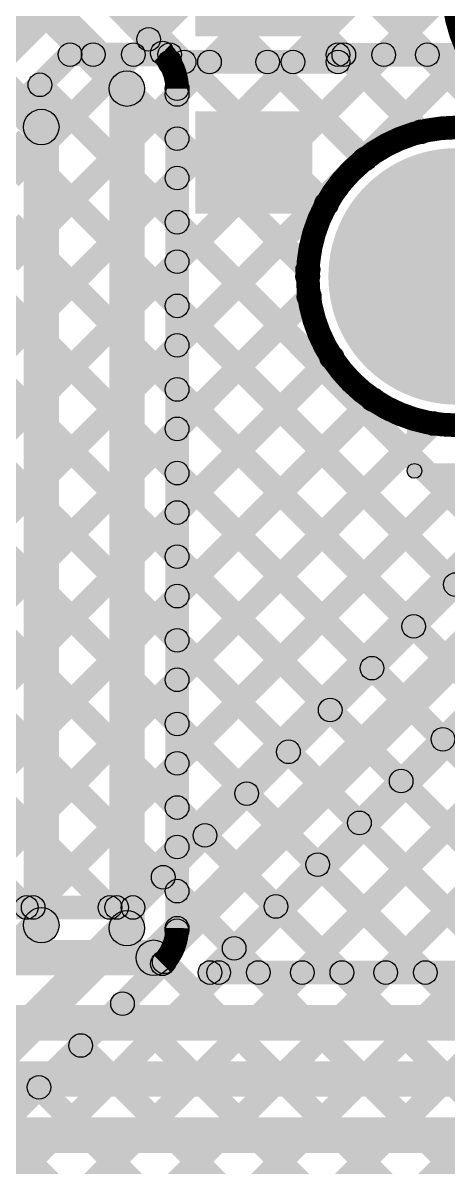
# Model space of a CAD drawing. Header units: millimetres. Extents: x -0.28 to 3.03, y -0.05 to 3.12.
# Drawn here: x 1.0947 to 1.2388, y 2.4192 to 2.8062 of the extents above; entities that cross this region are included whole.
import ezdxf

# ---------------------------------------------------------------- set-up
doc = ezdxf.new("R2010")
doc.units = ezdxf.units.MM
doc.header["$MEASUREMENT"] = 0
for name, color, linetype in [('BottomLayer', 5, 'Continuous'), ('BottomPaste', 16, 'Continuous'), ('BottomSolder', 6, 'Continuous'), ('PadHoleLayer', 156, 'Continuous'), ('TopLayer', 1, 'Continuous'), ('TopOverlay', 2, 'Continuous'), ('TopSolder', 216, 'Continuous')]:
    doc.layers.add(name, color=color, linetype=linetype)

# ---------------------------------------------------------------- blocks, each defined once
blk = doc.blocks.new('SKHHLQA010_29')
at = {"layer": 'BottomLayer'}
h = blk.add_hatch(color=5, dxfattribs=at)
edge = h.paths.add_edge_path()
edge.add_arc((-0.1378, 0.04921), 0.03937, 0, 360)
h = blk.add_hatch(color=5, dxfattribs=at)
edge = h.paths.add_edge_path()
edge.add_arc((0.1378, 0.04921), 0.03937, 0, 360)
h = blk.add_hatch(color=5, dxfattribs=at)
edge = h.paths.add_edge_path()
edge.add_arc((-0.08858, -0.04921), 0.03937, 0, 360)
h = blk.add_hatch(color=5, dxfattribs=at)
edge = h.paths.add_edge_path()
edge.add_arc((0.08858, -0.04921), 0.03937, 0, 360)
at = {"layer": 'BottomSolder'}
h = blk.add_hatch(color=6, dxfattribs=at)
edge = h.paths.add_edge_path()
edge.add_arc((-0.1378, 0.04921), 0.04337, 0, 360)
h = blk.add_hatch(color=6, dxfattribs=at)
edge = h.paths.add_edge_path()
edge.add_arc((0.1378, 0.04921), 0.04337, 0, 360)
h = blk.add_hatch(color=6, dxfattribs=at)
edge = h.paths.add_edge_path()
edge.add_arc((-0.08858, -0.04921), 0.04337, 0, 360)
h = blk.add_hatch(color=6, dxfattribs=at)
edge = h.paths.add_edge_path()
edge.add_arc((0.08858, -0.04921), 0.04337, 0, 360)
at = {"layer": 'PadHoleLayer'}
h = blk.add_hatch(color=156, dxfattribs=at)
edge = h.paths.add_edge_path()
edge.add_arc((-0.1378, 0.04921), 0.02559, 0, 360)
h = blk.add_hatch(color=156, dxfattribs=at)
edge = h.paths.add_edge_path()
edge.add_arc((0.1378, 0.04921), 0.02559, 0, 360)
h = blk.add_hatch(color=156, dxfattribs=at)
edge = h.paths.add_edge_path()
edge.add_arc((-0.08858, -0.04921), 0.01969, 0, 360)
h = blk.add_hatch(color=156, dxfattribs=at)
edge = h.paths.add_edge_path()
edge.add_arc((0.08858, -0.04921), 0.01969, 0, 360)
at = {"layer": 'TopLayer'}
h = blk.add_hatch(color=1, dxfattribs=at)
edge = h.paths.add_edge_path()
edge.add_arc((-0.1378, 0.04921), 0.03937, 0, 360)
h = blk.add_hatch(color=1, dxfattribs=at)
edge = h.paths.add_edge_path()
edge.add_arc((0.1378, 0.04921), 0.03937, 0, 360)
h = blk.add_hatch(color=1, dxfattribs=at)
edge = h.paths.add_edge_path()
edge.add_arc((-0.08858, -0.04921), 0.03937, 0, 360)
h = blk.add_hatch(color=1, dxfattribs=at)
edge = h.paths.add_edge_path()
edge.add_arc((0.08858, -0.04921), 0.03937, 0, 360)
at = {"layer": 'TopOverlay'}
h = blk.add_hatch(color=2, dxfattribs=at)
edge = h.paths.add_edge_path()
edge.add_arc((-0.152, 0.115), 0.0025, 0, 360)
h = blk.add_hatch(color=2, dxfattribs=at)
edge = h.paths.add_edge_path()
edge.add_arc((-0.152, 0.115), 0.0025, 0, 360)
for points in [[(0.152, 0.1175), (0.152, 0.1125), (-0.152, 0.1125), (-0.152, 0.1175)], [(-0.1545, 0.115), (-0.1495, 0.115), (-0.1495, 0.097), (-0.1545, 0.097)], [(0.1495, 0.115), (0.1545, 0.115), (0.1545, 0.097), (0.1495, 0.097)], [(-0.006, -0.061), (0.004, -0.061), (0.004, -0.091), (-0.006, -0.091)], [(0.00254, -0.10446), (-0.00454, -0.11154), (-0.02154, -0.09454), (-0.01446, -0.08746)], [(-0.001, -0.086), (-0.001, -0.096), (-0.018, -0.096), (-0.018, -0.086)], [(0.01146, -0.08846), (0.01854, -0.09554), (0.00254, -0.11154), (-0.00454, -0.10446)], [(0.016, -0.086), (0.016, -0.096), (-0.001, -0.096), (-0.001, -0.086)], [(-0.1545, -0.112), (-0.1495, -0.112), (-0.1495, -0.13), (-0.1545, -0.13)], [(0.1495, -0.112), (0.1545, -0.112), (0.1545, -0.13), (0.1495, -0.13)], [(0.152, -0.1275), (0.152, -0.1325), (-0.152, -0.1325), (-0.152, -0.1275)]]:
    blk.add_hatch(color=2, dxfattribs=at).paths.add_polyline_path(points)
h = blk.add_hatch(color=2, dxfattribs=at)
edge = h.paths.add_edge_path()
edge.add_arc((0.152, 0.115), 0.0025, 0, 360)
h = blk.add_hatch(color=2, dxfattribs=at)
edge = h.paths.add_edge_path()
edge.add_arc((0.152, 0.115), 0.0025, 0, 360)
h = blk.add_hatch(color=2, dxfattribs=at)
edge = h.paths.add_edge_path()
edge.add_arc((-0.152, 0.097), 0.0025, 0, 360)
h = blk.add_hatch(color=2, dxfattribs=at)
edge = h.paths.add_edge_path()
edge.add_arc((0.152, 0.097), 0.0025, 0, 360)
h = blk.add_hatch(color=2, dxfattribs=at)
edge = h.paths.add_edge_path()
edge.add_arc((-0.001, -0.061), 0.005, 0, 360)
h = blk.add_hatch(color=2, dxfattribs=at)
edge = h.paths.add_edge_path()
edge.add_arc((-0.018, -0.091), 0.005, 0, 360)
h = blk.add_hatch(color=2, dxfattribs=at)
edge = h.paths.add_edge_path()
edge.add_arc((-0.018, -0.091), 0.005, 0, 360)
h = blk.add_hatch(color=2, dxfattribs=at)
edge = h.paths.add_edge_path()
edge.add_arc((-0.001, -0.091), 0.005, 0, 360)
h = blk.add_hatch(color=2, dxfattribs=at)
edge = h.paths.add_edge_path()
edge.add_arc((-0.001, -0.091), 0.005, 0, 360)
h = blk.add_hatch(color=2, dxfattribs=at)
edge = h.paths.add_edge_path()
edge.add_arc((-0.001, -0.091), 0.005, 0, 360)
h = blk.add_hatch(color=2, dxfattribs=at)
edge = h.paths.add_edge_path()
edge.add_arc((0.015, -0.092), 0.005, 0, 360)
h = blk.add_hatch(color=2, dxfattribs=at)
edge = h.paths.add_edge_path()
edge.add_arc((0.016, -0.091), 0.005, 0, 360)
h = blk.add_hatch(color=2, dxfattribs=at)
edge = h.paths.add_edge_path()
edge.add_arc((-0.001, -0.108), 0.005, 0, 360)
h = blk.add_hatch(color=2, dxfattribs=at)
edge = h.paths.add_edge_path()
edge.add_arc((-0.001, -0.108), 0.005, 0, 360)
h = blk.add_hatch(color=2, dxfattribs=at)
edge = h.paths.add_edge_path()
edge.add_arc((-0.152, -0.112), 0.0025, 0, 360)
h = blk.add_hatch(color=2, dxfattribs=at)
edge = h.paths.add_edge_path()
edge.add_arc((0.152, -0.112), 0.0025, 0, 360)
h = blk.add_hatch(color=2, dxfattribs=at)
edge = h.paths.add_edge_path()
edge.add_arc((-0.152, -0.13), 0.0025, 0, 360)
h = blk.add_hatch(color=2, dxfattribs=at)
edge = h.paths.add_edge_path()
edge.add_arc((-0.152, -0.13), 0.0025, 0, 360)
h = blk.add_hatch(color=2, dxfattribs=at)
edge = h.paths.add_edge_path()
edge.add_arc((0.152, -0.13), 0.0025, 0, 360)
h = blk.add_hatch(color=2, dxfattribs=at)
edge = h.paths.add_edge_path()
edge.add_arc((0.152, -0.13), 0.0025, 0, 360)
at = {"layer": 'TopSolder'}
h = blk.add_hatch(color=216, dxfattribs=at)
edge = h.paths.add_edge_path()
edge.add_arc((-0.1378, 0.04921), 0.04337, 0, 360)
h = blk.add_hatch(color=216, dxfattribs=at)
edge = h.paths.add_edge_path()
edge.add_arc((0.1378, 0.04921), 0.04337, 0, 360)
h = blk.add_hatch(color=216, dxfattribs=at)
edge = h.paths.add_edge_path()
edge.add_arc((-0.08858, -0.04921), 0.04337, 0, 360)
h = blk.add_hatch(color=216, dxfattribs=at)
edge = h.paths.add_edge_path()
edge.add_arc((0.08858, -0.04921), 0.04337, 0, 360)
at = {"layer": 'TopOverlay'}
for p, q in [((-0.079, 0.04499), (-0.079, 0.02925)), ((-0.07113, 0.04499), (-0.079, 0.04499)), ((-0.0685, 0.04237), (-0.07113, 0.04499)), ((-0.00553, 0.04499), (-0.00553, 0.02925)), ((0.02595, 0.04499), (0.01546, 0.04499)), ((0.01546, 0.04499), (0.01546, 0.02925)), ((0.0417, 0.04499), (0.0417, 0.02925)), ((-0.07113, 0.03712), (-0.0685, 0.03974)), ((-0.0685, 0.03974), (-0.0685, 0.04237)), ((-0.06063, 0.03974), (-0.06326, 0.03712)), ((-0.05539, 0.03974), (-0.06063, 0.03974)), ((-0.05276, 0.03712), (-0.05539, 0.03974)), ((-0.04489, 0.03974), (-0.03964, 0.03974)), ((-0.03964, 0.03974), (-0.03702, 0.03712)), ((-0.03177, 0.03974), (-0.03177, 0.02925)), ((-0.02915, 0.03712), (-0.02652, 0.03974)), ((-0.02652, 0.03974), (-0.0239, 0.03974)), ((-0.01603, 0.03712), (-0.0134, 0.03974)), ((-0.0134, 0.03974), (-0.00553, 0.03974)), ((0.0312, 0.03712), (0.03382, 0.03974)), ((0.03382, 0.03974), (0.0417, 0.03974)), ((0.04957, 0.03974), (0.04694, 0.03712)), ((0.05744, 0.03974), (0.04957, 0.03974)), ((0.05744, 0.02662), (0.05744, 0.03974)), ((0.06269, 0.03712), (0.06531, 0.03974)), ((0.06531, 0.03974), (0.07056, 0.03974)), ((0.07056, 0.03974), (0.07318, 0.03712)), ((-0.07113, 0.03712), (-0.079, 0.03712)), ((-0.079, 0.03712), (-0.07113, 0.03712)), ((-0.0685, 0.0345), (-0.07113, 0.03712)), ((-0.06326, 0.03712), (-0.06326, 0.03187)), ((-0.05276, 0.03187), (-0.05276, 0.03712)), ((-0.03702, 0.03712), (-0.03702, 0.02925)), ((-0.03177, 0.0345), (-0.02915, 0.03712)), ((-0.01603, 0.03187), (-0.01603, 0.03712)), ((0.01546, 0.03712), (0.02071, 0.03712)), ((0.0312, 0.03187), (0.0312, 0.03712)), ((0.04694, 0.03712), (0.04694, 0.03187)), ((0.06269, 0.03187), (0.06269, 0.03712)), ((0.07318, 0.03712), (0.07318, 0.0345)), ((-0.07113, 0.02925), (-0.0685, 0.03187)), ((-0.0685, 0.03187), (-0.0685, 0.0345)), ((-0.06326, 0.03187), (-0.06063, 0.02925)), ((-0.05539, 0.02925), (-0.05276, 0.03187)), ((-0.04751, 0.03187), (-0.04489, 0.0345)), ((-0.04489, 0.02925), (-0.04751, 0.03187)), ((-0.04489, 0.0345), (-0.03702, 0.0345)), ((-0.03177, 0.02925), (-0.03177, 0.0345)), ((-0.0134, 0.02925), (-0.01603, 0.03187)), ((0.03382, 0.02925), (0.0312, 0.03187)), ((0.04694, 0.03187), (0.04957, 0.02925)), ((0.07318, 0.0345), (0.06269, 0.0345)), ((0.06531, 0.02925), (0.06269, 0.03187)), ((-0.079, 0.02925), (-0.07113, 0.02925)), ((-0.06063, 0.02925), (-0.05539, 0.02925)), ((-0.03702, 0.02925), (-0.04489, 0.02925)), ((-0.00553, 0.02925), (-0.0134, 0.02925)), ((0.01546, 0.02925), (0.02595, 0.02925)), ((0.0417, 0.02925), (0.03382, 0.02925)), ((0.04957, 0.02925), (0.05744, 0.02925)), ((0.07056, 0.02925), (0.06531, 0.02925)), ((0.05219, 0.024), (0.05481, 0.024)), ((0.05481, 0.024), (0.05744, 0.02662))]:
    blk.add_line(p, q, dxfattribs=at)
for centre, radius in [((-0.152, 0.115), 0.0025), ((-0.152, 0.115), 0.0025), ((0.152, 0.115), 0.0025), ((0.152, 0.115), 0.0025), ((-0.152, 0.097), 0.0025), ((0.152, 0.097), 0.0025), ((-0.001, -0.061), 0.005), ((-0.018, -0.091), 0.005), ((-0.018, -0.091), 0.005), ((-0.001, -0.091), 0.005), ((-0.001, -0.091), 0.005), ((-0.001, -0.091), 0.005), ((0.015, -0.092), 0.005), ((0.016, -0.091), 0.005), ((-0.001, -0.108), 0.005), ((-0.001, -0.108), 0.005), ((-0.152, -0.112), 0.0025), ((0.152, -0.112), 0.0025), ((-0.152, -0.13), 0.0025), ((-0.152, -0.13), 0.0025), ((0.152, -0.13), 0.0025), ((0.152, -0.13), 0.0025)]:
    blk.add_circle(centre, radius, dxfattribs=at)
blk = doc.blocks.new('C__0603_B_102')
at = {"layer": 'BottomLayer'}
for points in [[(-0.045, -0.0175), (-0.045, 0.0175), (-0.015, 0.0175), (-0.015, -0.0175)], [(0.015, -0.0175), (0.015, 0.0175), (0.045, 0.0175), (0.045, -0.0175)]]:
    blk.add_hatch(color=5, dxfattribs=at).paths.add_polyline_path(points)
at = {"layer": 'BottomPaste'}
for points in [[(-0.045, -0.0175), (-0.045, 0.0175), (-0.015, 0.0175), (-0.015, -0.0175)], [(0.015, -0.0175), (0.015, 0.0175), (0.045, 0.0175), (0.045, -0.0175)]]:
    blk.add_hatch(color=16, dxfattribs=at).paths.add_polyline_path(points)
at = {"layer": 'BottomSolder'}
for points in [[(-0.04736, -0.01986), (-0.04736, 0.01986), (-0.01264, 0.01986), (-0.01264, -0.01986)], [(0.01264, -0.01986), (0.01264, 0.01986), (0.04736, 0.01986), (0.04736, -0.01986)]]:
    blk.add_hatch(color=6, dxfattribs=at).paths.add_polyline_path(points)

msp = doc.modelspace()

# ---------------------------------------------------------------- hatches: boundary and pattern name
at = {"layer": 'BottomLayer'}
for points in [[(1.07584, 2.77616), (1.05816, 2.79384), (1.09216, 2.82784), (1.10984, 2.81016)], [(1.14334, 2.48576), (1.13485, 2.49424), (1.46376, 2.82315), (1.47224, 2.81466)], [(1.12936, 2.50417), (1.12371, 2.50983), (1.41799, 2.80411), (1.42364, 2.79845)], [(1.11073, 2.7915), (1.11073, 2.7995), (1.1445, 2.7995), (1.1445, 2.7915)], [(1.13488, 2.50417), (1.12922, 2.50983), (1.41962, 2.80023), (1.42528, 2.79457)], [(1.2015, 2.79145), (1.2015, 2.79945), (1.24626, 2.79945), (1.24626, 2.79145)], [(0.98733, 2.56013), (0.98167, 2.56578), (1.21417, 2.79828), (1.21983, 2.79262)], [(0.98733, 2.53184), (0.98167, 2.5375), (1.24245, 2.79828), (1.24811, 2.79262)], [(0.98733, 2.58841), (0.98167, 2.59407), (1.18343, 2.79583), (1.18909, 2.79017)], [(1.09302, 2.72239), (1.08737, 2.72805), (1.15515, 2.79583), (1.1608, 2.79017)], [(1.09333, 2.75098), (1.08767, 2.75664), (1.12936, 2.79833), (1.13502, 2.79267)], [(1.09333, 2.77244), (1.08767, 2.77809), (1.10791, 2.79833), (1.11356, 2.79267)], [(1.11575, 2.79267), (1.12141, 2.79833), (1.19413, 2.72561), (1.18848, 2.71995)], [(1.1445, 2.789), (1.1445, 2.797), (1.2015, 2.797), (1.2015, 2.789)], [(1.14654, 2.79017), (1.15219, 2.79583), (1.20036, 2.74766), (1.1947, 2.74201)], [(1.17482, 2.79017), (1.18048, 2.79583), (1.21336, 2.76294), (1.20771, 2.75729)], [(1.20065, 2.79262), (1.20631, 2.79828), (1.23238, 2.77221), (1.22672, 2.76655)], [(1.22894, 2.79262), (1.23459, 2.79828), (1.26257, 2.77031), (1.25691, 2.76465)], [(1.09769, 2.78245), (1.10334, 2.78811), (1.25825, 2.6332), (1.2526, 2.62754)], [(1.16096, 2.48217), (1.15531, 2.48783), (1.44367, 2.77619), (1.44932, 2.77053)], [(1.16393, 2.48217), (1.15827, 2.48783), (1.44572, 2.77527), (1.45138, 2.76962)], [(1.19222, 2.48217), (1.18656, 2.48783), (1.47036, 2.77163), (1.47602, 2.76598)], [(1.08767, 2.76418), (1.09333, 2.76984), (1.24411, 2.61906), (1.23845, 2.6134)], [(1.08767, 2.7359), (1.09333, 2.74156), (1.22997, 2.60492), (1.22431, 2.59926)], [(1.2205, 2.48217), (1.21484, 2.48783), (1.46678, 2.73976), (1.47243, 2.73411)], [(1.08308, 2.71221), (1.08873, 2.71787), (1.21583, 2.59077), (1.21017, 2.58512)], [(0.98794, 2.50417), (0.98228, 2.50983), (1.18889, 2.71644), (1.19455, 2.71078)], [(1.06912, 2.69788), (1.07478, 2.70354), (1.20168, 2.57663), (1.19603, 2.57098)], [(1.01623, 2.50417), (1.01057, 2.50983), (1.19658, 2.69584), (1.20223, 2.69018)], [(1.05498, 2.68374), (1.06063, 2.6894), (1.18754, 2.56249), (1.18189, 2.55683)], [(1.04451, 2.50417), (1.03885, 2.50983), (1.2106, 2.68157), (1.21625, 2.67591)], [(1.10108, 2.50417), (1.09542, 2.50983), (1.26754, 2.68195), (1.2732, 2.67629)], [(1.04081, 2.66963), (1.04646, 2.67528), (1.1734, 2.54835), (1.16774, 2.54269)], [(1.07279, 2.50417), (1.06714, 2.50983), (1.23087, 2.67357), (1.23653, 2.66791)], [(1.01848, 2.66367), (1.02414, 2.66933), (1.15926, 2.53421), (1.1536, 2.52855)], [(0.99879, 2.65507), (1.00445, 2.66073), (1.14512, 2.52006), (1.13946, 2.51441)], [(0.98373, 2.64185), (0.98938, 2.64751), (1.12707, 2.50983), (1.12141, 2.50417)], [(0.98167, 2.61563), (0.98733, 2.62128), (1.09878, 2.50983), (1.09313, 2.50417)], [(1.23421, 2.56108), (1.23987, 2.56673), (1.31877, 2.48783), (1.31312, 2.48217)], [(1.22007, 2.54693), (1.22573, 2.55259), (1.29049, 2.48783), (1.28483, 2.48217)], [(1.20593, 2.53279), (1.21158, 2.53845), (1.2622, 2.48783), (1.25655, 2.48217)], [(1.19179, 2.51865), (1.19744, 2.52431), (1.23392, 2.48783), (1.22826, 2.48217)], [(0.983, 2.503), (0.983, 2.511), (1.13205, 2.511), (1.13205, 2.503)], [(1.17764, 2.50451), (1.1833, 2.51016), (1.20564, 2.48783), (1.19998, 2.48217)], [(0.983, 2.484), (0.983, 2.496), (1.13909, 2.496), (1.13909, 2.484)], [(1.1635, 2.49036), (1.16916, 2.49602), (1.17735, 2.48783), (1.17169, 2.48217)], [(1.15814, 2.481), (1.15814, 2.489), (1.98496, 2.489), (1.98496, 2.481)], [(0.99, 2.462), (0.99, 2.474), (1.992, 2.474), (1.992, 2.462)], [(1.011, 2.443), (1.011, 2.455), (2.248, 2.455), (2.248, 2.443)], [(1.028, 2.424), (1.028, 2.436), (2.481, 2.436), (2.481, 2.424)]]:
    msp.add_hatch(color=5, dxfattribs=at).paths.add_polyline_path(points)
h = msp.add_hatch(color=5, dxfattribs=at)
edge = h.paths.add_edge_path()
edge.add_arc((1.11073, 2.7955), 0.004, 0, 360)
h = msp.add_hatch(color=5, dxfattribs=at)
edge = h.paths.add_edge_path()
edge.add_arc((1.11073, 2.7955), 0.004, 0, 360)
h = msp.add_hatch(color=5, dxfattribs=at)
edge = h.paths.add_edge_path()
edge.add_arc((1.11858, 2.7955), 0.004, 0, 360)
h = msp.add_hatch(color=5, dxfattribs=at)
edge = h.paths.add_edge_path()
edge.add_arc((1.13219, 2.7955), 0.004, 0, 360)
h = msp.add_hatch(color=5, dxfattribs=at)
edge = h.paths.add_edge_path()
edge.add_arc((1.1445, 2.7955), 0.004, 0, 360)
h = msp.add_hatch(color=5, dxfattribs=at)
edge = h.paths.add_edge_path()
edge.add_arc((1.2015, 2.79545), 0.004, 0, 360)
h = msp.add_hatch(color=5, dxfattribs=at)
edge = h.paths.add_edge_path()
edge.add_arc((1.20348, 2.79545), 0.004, 0, 360)
h = msp.add_hatch(color=5, dxfattribs=at)
edge = h.paths.add_edge_path()
edge.add_arc((1.217, 2.79545), 0.004, 0, 360)
h = msp.add_hatch(color=5, dxfattribs=at)
edge = h.paths.add_edge_path()
edge.add_arc((1.23177, 2.79545), 0.004, 0, 360)
h = msp.add_hatch(color=5, dxfattribs=at)
edge = h.paths.add_edge_path()
edge.add_arc((1.1445, 2.793), 0.004, 0, 360)
h = msp.add_hatch(color=5, dxfattribs=at)
edge = h.paths.add_edge_path()
edge.add_arc((1.14937, 2.793), 0.004, 0, 360)
h = msp.add_hatch(color=5, dxfattribs=at)
edge = h.paths.add_edge_path()
edge.add_arc((1.15798, 2.793), 0.004, 0, 360)
h = msp.add_hatch(color=5, dxfattribs=at)
edge = h.paths.add_edge_path()
edge.add_arc((1.17765, 2.793), 0.004, 0, 360)
h = msp.add_hatch(color=5, dxfattribs=at)
edge = h.paths.add_edge_path()
edge.add_arc((1.18626, 2.793), 0.004, 0, 360)
h = msp.add_hatch(color=5, dxfattribs=at)
edge = h.paths.add_edge_path()
edge.add_arc((1.2015, 2.793), 0.004, 0, 360)
h = msp.add_hatch(color=5, dxfattribs=at)
edge = h.paths.add_edge_path()
edge.add_arc((1.10052, 2.78528), 0.004, 0, 360)
h = msp.add_hatch(color=5, dxfattribs=at)
edge = h.paths.add_edge_path()
edge.add_arc((1.22955, 2.76938), 0.004, 0, 360)
h = msp.add_hatch(color=5, dxfattribs=at)
edge = h.paths.add_edge_path()
edge.add_arc((1.21054, 2.76011), 0.004, 0, 360)
h = msp.add_hatch(color=5, dxfattribs=at)
edge = h.paths.add_edge_path()
edge.add_arc((1.19753, 2.74483), 0.004, 0, 360)
h = msp.add_hatch(color=5, dxfattribs=at)
edge = h.paths.add_edge_path()
edge.add_arc((1.1913, 2.72278), 0.004, 0, 360)
h = msp.add_hatch(color=5, dxfattribs=at)
edge = h.paths.add_edge_path()
edge.add_arc((1.19125, 2.72048), 0.004, 0, 360)
h = msp.add_hatch(color=5, dxfattribs=at)
edge = h.paths.add_edge_path()
edge.add_arc((1.19172, 2.71361), 0.004, 0, 360)
h = msp.add_hatch(color=5, dxfattribs=at)
edge = h.paths.add_edge_path()
edge.add_arc((1.1994, 2.69301), 0.004, 0, 360)
h = msp.add_hatch(color=5, dxfattribs=at)
edge = h.paths.add_edge_path()
edge.add_arc((1.21342, 2.67874), 0.004, 0, 360)
h = msp.add_hatch(color=5, dxfattribs=at)
edge = h.paths.add_edge_path()
edge.add_arc((1.2337, 2.67074), 0.004, 0, 360)
h = msp.add_hatch(color=5, dxfattribs=at)
edge = h.paths.add_edge_path()
edge.add_arc((1.24128, 2.61623), 0.004, 0, 360)
h = msp.add_hatch(color=5, dxfattribs=at)
edge = h.paths.add_edge_path()
edge.add_arc((1.22714, 2.60209), 0.004, 0, 360)
h = msp.add_hatch(color=5, dxfattribs=at)
edge = h.paths.add_edge_path()
edge.add_arc((1.213, 2.58795), 0.004, 0, 360)
h = msp.add_hatch(color=5, dxfattribs=at)
edge = h.paths.add_edge_path()
edge.add_arc((1.19886, 2.5738), 0.004, 0, 360)
h = msp.add_hatch(color=5, dxfattribs=at)
edge = h.paths.add_edge_path()
edge.add_arc((1.23704, 2.5639), 0.004, 0, 360)
h = msp.add_hatch(color=5, dxfattribs=at)
edge = h.paths.add_edge_path()
edge.add_arc((1.18471, 2.55966), 0.004, 0, 360)
h = msp.add_hatch(color=5, dxfattribs=at)
edge = h.paths.add_edge_path()
edge.add_arc((1.2229, 2.54976), 0.004, 0, 360)
h = msp.add_hatch(color=5, dxfattribs=at)
edge = h.paths.add_edge_path()
edge.add_arc((1.17057, 2.54552), 0.004, 0, 360)
h = msp.add_hatch(color=5, dxfattribs=at)
edge = h.paths.add_edge_path()
edge.add_arc((1.20876, 2.53562), 0.004, 0, 360)
h = msp.add_hatch(color=5, dxfattribs=at)
edge = h.paths.add_edge_path()
edge.add_arc((1.15643, 2.53138), 0.004, 0, 360)
h = msp.add_hatch(color=5, dxfattribs=at)
edge = h.paths.add_edge_path()
edge.add_arc((1.19461, 2.52148), 0.004, 0, 360)
h = msp.add_hatch(color=5, dxfattribs=at)
edge = h.paths.add_edge_path()
edge.add_arc((1.14229, 2.51723), 0.004, 0, 360)
h = msp.add_hatch(color=5, dxfattribs=at)
edge = h.paths.add_edge_path()
edge.add_arc((1.09595, 2.507), 0.004, 0, 360)
h = msp.add_hatch(color=5, dxfattribs=at)
edge = h.paths.add_edge_path()
edge.add_arc((1.09825, 2.507), 0.004, 0, 360)
h = msp.add_hatch(color=5, dxfattribs=at)
edge = h.paths.add_edge_path()
edge.add_arc((1.12424, 2.507), 0.004, 0, 360)
h = msp.add_hatch(color=5, dxfattribs=at)
edge = h.paths.add_edge_path()
edge.add_arc((1.12653, 2.507), 0.004, 0, 360)
h = msp.add_hatch(color=5, dxfattribs=at)
edge = h.paths.add_edge_path()
edge.add_arc((1.13205, 2.507), 0.004, 0, 360)
h = msp.add_hatch(color=5, dxfattribs=at)
edge = h.paths.add_edge_path()
edge.add_arc((1.13205, 2.507), 0.004, 0, 360)
h = msp.add_hatch(color=5, dxfattribs=at)
edge = h.paths.add_edge_path()
edge.add_arc((1.18047, 2.50734), 0.004, 0, 360)
h = msp.add_hatch(color=5, dxfattribs=at)
edge = h.paths.add_edge_path()
edge.add_arc((1.16633, 2.49319), 0.004, 0, 360)
h = msp.add_hatch(color=5, dxfattribs=at)
edge = h.paths.add_edge_path()
edge.add_arc((1.13909, 2.49), 0.006, 0, 360)
h = msp.add_hatch(color=5, dxfattribs=at)
edge = h.paths.add_edge_path()
edge.add_arc((1.13909, 2.49), 0.006, 0, 360)
h = msp.add_hatch(color=5, dxfattribs=at)
edge = h.paths.add_edge_path()
edge.add_arc((1.15814, 2.485), 0.004, 0, 360)
h = msp.add_hatch(color=5, dxfattribs=at)
edge = h.paths.add_edge_path()
edge.add_arc((1.15814, 2.485), 0.004, 0, 360)
h = msp.add_hatch(color=5, dxfattribs=at)
edge = h.paths.add_edge_path()
edge.add_arc((1.1611, 2.485), 0.004, 0, 360)
h = msp.add_hatch(color=5, dxfattribs=at)
edge = h.paths.add_edge_path()
edge.add_arc((1.17452, 2.485), 0.004, 0, 360)
h = msp.add_hatch(color=5, dxfattribs=at)
edge = h.paths.add_edge_path()
edge.add_arc((1.18939, 2.485), 0.004, 0, 360)
h = msp.add_hatch(color=5, dxfattribs=at)
edge = h.paths.add_edge_path()
edge.add_arc((1.20281, 2.485), 0.004, 0, 360)
h = msp.add_hatch(color=5, dxfattribs=at)
edge = h.paths.add_edge_path()
edge.add_arc((1.21767, 2.485), 0.004, 0, 360)
h = msp.add_hatch(color=5, dxfattribs=at)
edge = h.paths.add_edge_path()
edge.add_arc((1.23109, 2.485), 0.004, 0, 360)
at = {"layer": 'TopLayer'}
for points in [[(0.84054, 3.09617), (0.84619, 3.10183), (1.20036, 2.74766), (1.1947, 2.74201)], [(0.86882, 3.09617), (0.87448, 3.10183), (1.21336, 2.76294), (1.20771, 2.75729)], [(0.89711, 3.09617), (0.90276, 3.10183), (1.23238, 2.77221), (1.22672, 2.76655)], [(0.92539, 3.09617), (0.93105, 3.10183), (1.26257, 2.77031), (1.25691, 2.76465)], [(1.1402, 2.79785), (1.13454, 2.8035), (1.43286, 3.10183), (1.43852, 3.09617)], [(1.14983, 2.7792), (1.14417, 2.78485), (1.46115, 3.10183), (1.4668, 3.09617)], [(1.14983, 2.75091), (1.14417, 2.75657), (1.48943, 3.10183), (1.49509, 3.09617)], [(1.05621, 2.87617), (1.06187, 2.88183), (1.14483, 2.79887), (1.13917, 2.79321)], [(1.04276, 2.86276), (1.05124, 2.87124), (1.13424, 2.78824), (1.12576, 2.77976)], [(1.14983, 2.72263), (1.14417, 2.72828), (1.23764, 2.82175), (1.24329, 2.81609)], [(1.14983, 2.69434), (1.14417, 2.7), (1.2431, 2.79892), (1.24875, 2.79327)], [(1.07876, 2.78476), (1.08724, 2.79324), (1.10524, 2.77524), (1.09676, 2.76676)], [(1.136, 2.5), (1.124, 2.5), (1.124, 2.784), (1.136, 2.784)], [(1.151, 2.5), (1.143, 2.5), (1.143, 2.784), (1.151, 2.784)], [(1.107, 2.501), (1.095, 2.501), (1.095, 2.771), (1.107, 2.771)], [(1.14417, 2.76425), (1.14983, 2.76991), (1.19413, 2.72561), (1.18848, 2.71995)], [(1.14417, 2.73597), (1.14983, 2.74163), (1.44572, 2.44574), (1.44006, 2.44008)], [(1.14983, 2.52464), (1.14417, 2.53029), (1.34519, 2.73131), (1.35085, 2.72566)], [(1.14981, 2.49633), (1.14415, 2.50199), (1.35933, 2.71717), (1.36499, 2.71152)], [(1.14983, 2.66606), (1.14417, 2.67172), (1.18889, 2.71644), (1.19455, 2.71078)], [(1.14417, 2.70768), (1.14983, 2.71334), (1.44572, 2.41745), (1.44006, 2.4118)], [(0.99317, 2.31141), (0.98751, 2.31706), (1.37348, 2.70303), (1.37913, 2.69737)], [(1.14983, 2.63777), (1.14417, 2.64343), (1.19658, 2.69584), (1.20223, 2.69018)], [(1.02145, 2.31141), (1.01579, 2.31706), (1.38762, 2.68889), (1.39328, 2.68323)], [(1.14417, 2.6794), (1.14983, 2.68506), (1.43405, 2.40084), (1.42839, 2.39518)], [(1.14983, 2.55292), (1.14417, 2.55858), (1.26754, 2.68195), (1.2732, 2.67629)], [(1.14983, 2.60949), (1.14417, 2.61515), (1.2106, 2.68157), (1.21625, 2.67591)], [(1.04694, 2.30861), (1.04128, 2.31427), (1.40176, 2.67475), (1.40742, 2.66909)], [(1.14983, 2.58121), (1.14417, 2.58686), (1.23087, 2.67357), (1.23653, 2.66791)], [(1.06133, 2.29471), (1.05567, 2.30037), (1.4159, 2.6606), (1.42156, 2.65495)], [(1.14417, 2.65112), (1.14983, 2.65677), (1.40576, 2.40084), (1.40011, 2.39518)], [(1.07547, 2.28057), (1.06981, 2.28623), (1.43004, 2.64646), (1.4357, 2.6408)], [(1.08961, 2.26643), (1.08395, 2.27209), (1.44419, 2.63232), (1.44984, 2.62666)], [(1.14417, 2.62283), (1.14983, 2.62849), (1.39572, 2.3826), (1.39006, 2.37694)], [(1.14417, 2.59455), (1.14983, 2.6002), (1.39572, 2.35432), (1.39006, 2.34866)], [(1.14417, 2.56626), (1.14983, 2.57192), (1.39483, 2.32692), (1.38917, 2.32126)], [(1.14417, 2.53798), (1.14983, 2.54364), (1.39483, 2.29864), (1.38917, 2.29298)], [(1.14417, 2.50969), (1.14983, 2.51535), (1.39483, 2.27035), (1.38917, 2.26469)], [(0.96447, 2.35598), (0.95598, 2.36447), (1.09676, 2.50524), (1.10524, 2.49676)], [(0.96424, 2.32576), (0.95576, 2.33424), (1.12576, 2.50424), (1.13424, 2.49576)], [(0.97487, 2.31517), (0.96921, 2.32083), (1.13917, 2.49079), (1.14483, 2.48513)], [(1.1398, 2.48579), (1.14545, 2.49144), (1.39483, 2.24207), (1.38917, 2.23641)], [(1.12567, 2.47163), (1.13133, 2.47728), (1.37083, 2.23778), (1.36517, 2.23213)], [(1.11153, 2.45749), (1.11718, 2.46314), (1.37083, 2.2095), (1.36517, 2.20384)], [(1.09739, 2.44334), (1.10304, 2.449), (1.37083, 2.18121), (1.36517, 2.17556)], [(1.08324, 2.4292), (1.0889, 2.43486), (1.37083, 2.15293), (1.36517, 2.14727)]]:
    msp.add_hatch(color=1, dxfattribs=at).paths.add_polyline_path(points)
h = msp.add_hatch(color=1, dxfattribs=at)
edge = h.paths.add_edge_path()
edge.add_arc((1.13737, 2.80068), 0.004, 0, 360)
h = msp.add_hatch(color=1, dxfattribs=at)
edge = h.paths.add_edge_path()
edge.add_arc((1.142, 2.79604), 0.004, 0, 360)
h = msp.add_hatch(color=1, dxfattribs=at)
edge = h.paths.add_edge_path()
edge.add_arc((1.142, 2.79604), 0.004, 0, 360)
h = msp.add_hatch(color=1, dxfattribs=at)
edge = h.paths.add_edge_path()
edge.add_arc((1.14202, 2.79602), 0.004, 0, 360)
h = msp.add_hatch(color=1, dxfattribs=at)
edge = h.paths.add_edge_path()
edge.add_arc((1.13, 2.784), 0.006, 0, 360)
h = msp.add_hatch(color=1, dxfattribs=at)
edge = h.paths.add_edge_path()
edge.add_arc((1.13, 2.784), 0.006, 0, 360)
h = msp.add_hatch(color=1, dxfattribs=at)
edge = h.paths.add_edge_path()
edge.add_arc((1.147, 2.784), 0.004, 0, 360)
h = msp.add_hatch(color=1, dxfattribs=at)
edge = h.paths.add_edge_path()
edge.add_arc((1.147, 2.784), 0.004, 0, 360)
h = msp.add_hatch(color=1, dxfattribs=at)
edge = h.paths.add_edge_path()
edge.add_arc((1.147, 2.784), 0.004, 0, 360)
h = msp.add_hatch(color=1, dxfattribs=at)
edge = h.paths.add_edge_path()
edge.add_arc((1.147, 2.78202), 0.004, 0, 360)
h = msp.add_hatch(color=1, dxfattribs=at)
edge = h.paths.add_edge_path()
edge.add_arc((1.101, 2.771), 0.006, 0, 360)
h = msp.add_hatch(color=1, dxfattribs=at)
edge = h.paths.add_edge_path()
edge.add_arc((1.101, 2.771), 0.006, 0, 360)
h = msp.add_hatch(color=1, dxfattribs=at)
edge = h.paths.add_edge_path()
edge.add_arc((1.22955, 2.76938), 0.004, 0, 360)
h = msp.add_hatch(color=1, dxfattribs=at)
edge = h.paths.add_edge_path()
edge.add_arc((1.147, 2.76708), 0.004, 0, 360)
h = msp.add_hatch(color=1, dxfattribs=at)
edge = h.paths.add_edge_path()
edge.add_arc((1.21054, 2.76011), 0.004, 0, 360)
h = msp.add_hatch(color=1, dxfattribs=at)
edge = h.paths.add_edge_path()
edge.add_arc((1.147, 2.75374), 0.004, 0, 360)
h = msp.add_hatch(color=1, dxfattribs=at)
edge = h.paths.add_edge_path()
edge.add_arc((1.19753, 2.74483), 0.004, 0, 360)
h = msp.add_hatch(color=1, dxfattribs=at)
edge = h.paths.add_edge_path()
edge.add_arc((1.147, 2.7388), 0.004, 0, 360)
h = msp.add_hatch(color=1, dxfattribs=at)
edge = h.paths.add_edge_path()
edge.add_arc((1.147, 2.72546), 0.004, 0, 360)
h = msp.add_hatch(color=1, dxfattribs=at)
edge = h.paths.add_edge_path()
edge.add_arc((1.1913, 2.72278), 0.004, 0, 360)
h = msp.add_hatch(color=1, dxfattribs=at)
edge = h.paths.add_edge_path()
edge.add_arc((1.19125, 2.72048), 0.004, 0, 360)
h = msp.add_hatch(color=1, dxfattribs=at)
edge = h.paths.add_edge_path()
edge.add_arc((1.19172, 2.71361), 0.004, 0, 360)
h = msp.add_hatch(color=1, dxfattribs=at)
edge = h.paths.add_edge_path()
edge.add_arc((1.147, 2.71051), 0.004, 0, 360)
h = msp.add_hatch(color=1, dxfattribs=at)
edge = h.paths.add_edge_path()
edge.add_arc((1.147, 2.69717), 0.004, 0, 360)
h = msp.add_hatch(color=1, dxfattribs=at)
edge = h.paths.add_edge_path()
edge.add_arc((1.1994, 2.69301), 0.004, 0, 360)
h = msp.add_hatch(color=1, dxfattribs=at)
edge = h.paths.add_edge_path()
edge.add_arc((1.147, 2.68223), 0.004, 0, 360)
h = msp.add_hatch(color=1, dxfattribs=at)
edge = h.paths.add_edge_path()
edge.add_arc((1.21342, 2.67874), 0.004, 0, 360)
h = msp.add_hatch(color=1, dxfattribs=at)
edge = h.paths.add_edge_path()
edge.add_arc((1.2337, 2.67074), 0.004, 0, 360)
h = msp.add_hatch(color=1, dxfattribs=at)
edge = h.paths.add_edge_path()
edge.add_arc((1.147, 2.66889), 0.004, 0, 360)
h = msp.add_hatch(color=1, dxfattribs=at)
edge = h.paths.add_edge_path()
edge.add_arc((1.147, 2.65394), 0.004, 0, 360)
h = msp.add_hatch(color=1, dxfattribs=at)
edge = h.paths.add_edge_path()
edge.add_arc((1.147, 2.6406), 0.004, 0, 360)
h = msp.add_hatch(color=1, dxfattribs=at)
edge = h.paths.add_edge_path()
edge.add_arc((1.147, 2.62566), 0.004, 0, 360)
h = msp.add_hatch(color=1, dxfattribs=at)
edge = h.paths.add_edge_path()
edge.add_arc((1.147, 2.61232), 0.004, 0, 360)
h = msp.add_hatch(color=1, dxfattribs=at)
edge = h.paths.add_edge_path()
edge.add_arc((1.147, 2.59738), 0.004, 0, 360)
h = msp.add_hatch(color=1, dxfattribs=at)
edge = h.paths.add_edge_path()
edge.add_arc((1.147, 2.58403), 0.004, 0, 360)
h = msp.add_hatch(color=1, dxfattribs=at)
edge = h.paths.add_edge_path()
edge.add_arc((1.147, 2.56909), 0.004, 0, 360)
h = msp.add_hatch(color=1, dxfattribs=at)
edge = h.paths.add_edge_path()
edge.add_arc((1.147, 2.55575), 0.004, 0, 360)
h = msp.add_hatch(color=1, dxfattribs=at)
edge = h.paths.add_edge_path()
edge.add_arc((1.147, 2.54081), 0.004, 0, 360)
h = msp.add_hatch(color=1, dxfattribs=at)
edge = h.paths.add_edge_path()
edge.add_arc((1.147, 2.52747), 0.004, 0, 360)
h = msp.add_hatch(color=1, dxfattribs=at)
edge = h.paths.add_edge_path()
edge.add_arc((1.147, 2.51252), 0.004, 0, 360)
h = msp.add_hatch(color=1, dxfattribs=at)
edge = h.paths.add_edge_path()
edge.add_arc((1.101, 2.501), 0.006, 0, 360)
h = msp.add_hatch(color=1, dxfattribs=at)
edge = h.paths.add_edge_path()
edge.add_arc((1.101, 2.501), 0.006, 0, 360)
h = msp.add_hatch(color=1, dxfattribs=at)
edge = h.paths.add_edge_path()
edge.add_arc((1.13, 2.5), 0.006, 0, 360)
h = msp.add_hatch(color=1, dxfattribs=at)
edge = h.paths.add_edge_path()
edge.add_arc((1.13, 2.5), 0.006, 0, 360)
h = msp.add_hatch(color=1, dxfattribs=at)
edge = h.paths.add_edge_path()
edge.add_arc((1.14698, 2.49916), 0.004, 0, 360)
h = msp.add_hatch(color=1, dxfattribs=at)
edge = h.paths.add_edge_path()
edge.add_arc((1.147, 2.5), 0.004, 0, 360)
h = msp.add_hatch(color=1, dxfattribs=at)
edge = h.paths.add_edge_path()
edge.add_arc((1.147, 2.5), 0.004, 0, 360)
h = msp.add_hatch(color=1, dxfattribs=at)
edge = h.paths.add_edge_path()
edge.add_arc((1.147, 2.5), 0.004, 0, 360)
h = msp.add_hatch(color=1, dxfattribs=at)
edge = h.paths.add_edge_path()
edge.add_arc((1.142, 2.48796), 0.004, 0, 360)
h = msp.add_hatch(color=1, dxfattribs=at)
edge = h.paths.add_edge_path()
edge.add_arc((1.142, 2.48796), 0.004, 0, 360)
h = msp.add_hatch(color=1, dxfattribs=at)
edge = h.paths.add_edge_path()
edge.add_arc((1.14202, 2.48798), 0.004, 0, 360)
h = msp.add_hatch(color=1, dxfattribs=at)
edge = h.paths.add_edge_path()
edge.add_arc((1.14262, 2.48861), 0.004, 0, 360)
h = msp.add_hatch(color=1, dxfattribs=at)
edge = h.paths.add_edge_path()
edge.add_arc((1.1285, 2.47446), 0.004, 0, 360)
h = msp.add_hatch(color=1, dxfattribs=at)
edge = h.paths.add_edge_path()
edge.add_arc((1.11436, 2.46031), 0.004, 0, 360)
h = msp.add_hatch(color=1, dxfattribs=at)
edge = h.paths.add_edge_path()
edge.add_arc((1.10021, 2.44617), 0.004, 0, 360)

# ---------------------------------------------------------------- linework, layer by layer
at = {"layer": 'BottomLayer', "const_width": 0.008}
msp.add_lwpolyline([(1.29199, 2.72048, 1), (1.19125, 2.72048, 1)], format="xyb", close=True, dxfattribs=at)
at = {"layer": 'BottomLayer'}
for centre, radius in [((1.11073, 2.7955), 0.004), ((1.11073, 2.7955), 0.004), ((1.11858, 2.7955), 0.004), ((1.13219, 2.7955), 0.004), ((1.1445, 2.7955), 0.004), ((1.2015, 2.79545), 0.004), ((1.20348, 2.79545), 0.004), ((1.217, 2.79545), 0.004), ((1.23177, 2.79545), 0.004), ((1.1445, 2.793), 0.004), ((1.14937, 2.793), 0.004), ((1.15798, 2.793), 0.004), ((1.17765, 2.793), 0.004), ((1.18626, 2.793), 0.004), ((1.2015, 2.793), 0.004), ((1.10052, 2.78528), 0.004), ((1.22955, 2.76938), 0.004), ((1.21054, 2.76011), 0.004), ((1.19753, 2.74483), 0.004), ((1.1913, 2.72278), 0.004), ((1.19125, 2.72048), 0.004), ((1.19172, 2.71361), 0.004), ((1.1994, 2.69301), 0.004), ((1.21342, 2.67874), 0.004), ((1.2337, 2.67074), 0.004), ((1.24128, 2.61623), 0.004), ((1.22714, 2.60209), 0.004), ((1.213, 2.58795), 0.004), ((1.19886, 2.5738), 0.004), ((1.23704, 2.5639), 0.004), ((1.18471, 2.55966), 0.004), ((1.2229, 2.54976), 0.004), ((1.17057, 2.54552), 0.004), ((1.20876, 2.53562), 0.004), ((1.15643, 2.53138), 0.004), ((1.19461, 2.52148), 0.004), ((1.14229, 2.51723), 0.004), ((1.09595, 2.507), 0.004), ((1.09825, 2.507), 0.004), ((1.12424, 2.507), 0.004), ((1.12653, 2.507), 0.004), ((1.13205, 2.507), 0.004), ((1.13205, 2.507), 0.004), ((1.18047, 2.50734), 0.004), ((1.16633, 2.49319), 0.004), ((1.13909, 2.49), 0.006), ((1.13909, 2.49), 0.006), ((1.15814, 2.485), 0.004), ((1.15814, 2.485), 0.004), ((1.1611, 2.485), 0.004), ((1.17452, 2.485), 0.004), ((1.18939, 2.485), 0.004), ((1.20281, 2.485), 0.004), ((1.21767, 2.485), 0.004), ((1.23109, 2.485), 0.004)]:
    msp.add_circle(centre, radius, dxfattribs=at)
at = {"layer": 'TopLayer', "const_width": 0.008}
for points in [[(1.30572, 2.77079, -3.041055), (1.3412, 2.81891)], [(1.142, 2.79604, -0.199327), (1.147, 2.784)], [(1.14202, 2.79602, -0.198912), (1.147, 2.784)], [(1.147, 2.5, -0.199327), (1.142, 2.48796)], [(1.147, 2.5, -0.198912), (1.14202, 2.48798)]]:
    msp.add_lwpolyline(points, format="xyb", dxfattribs=at)
msp.add_lwpolyline([(1.29199, 2.72048, 1), (1.19125, 2.72048, 1)], format="xyb", close=True, dxfattribs=at)
at = {"layer": 'TopLayer'}
for centre, radius in [((1.13737, 2.80068), 0.004), ((1.142, 2.79604), 0.004), ((1.142, 2.79604), 0.004), ((1.14202, 2.79602), 0.004), ((1.13, 2.784), 0.006), ((1.13, 2.784), 0.006), ((1.147, 2.784), 0.004), ((1.147, 2.784), 0.004), ((1.147, 2.784), 0.004), ((1.147, 2.78202), 0.004), ((1.101, 2.771), 0.006), ((1.101, 2.771), 0.006), ((1.22955, 2.76938), 0.004), ((1.147, 2.76708), 0.004), ((1.21054, 2.76011), 0.004), ((1.147, 2.75374), 0.004), ((1.19753, 2.74483), 0.004), ((1.147, 2.7388), 0.004), ((1.147, 2.72546), 0.004), ((1.1913, 2.72278), 0.004), ((1.19125, 2.72048), 0.004), ((1.19172, 2.71361), 0.004), ((1.147, 2.71051), 0.004), ((1.147, 2.69717), 0.004), ((1.1994, 2.69301), 0.004), ((1.147, 2.68223), 0.004), ((1.21342, 2.67874), 0.004), ((1.2337, 2.67074), 0.004), ((1.147, 2.66889), 0.004), ((1.147, 2.65394), 0.004), ((1.147, 2.6406), 0.004), ((1.147, 2.62566), 0.004), ((1.147, 2.61232), 0.004), ((1.147, 2.59738), 0.004), ((1.147, 2.58403), 0.004), ((1.147, 2.56909), 0.004), ((1.147, 2.55575), 0.004), ((1.147, 2.54081), 0.004), ((1.147, 2.52747), 0.004), ((1.147, 2.51252), 0.004), ((1.101, 2.501), 0.006), ((1.101, 2.501), 0.006), ((1.13, 2.5), 0.006), ((1.13, 2.5), 0.006), ((1.14698, 2.49916), 0.004), ((1.147, 2.5), 0.004), ((1.147, 2.5), 0.004), ((1.147, 2.5), 0.004), ((1.142, 2.48796), 0.004), ((1.142, 2.48796), 0.004), ((1.14202, 2.48798), 0.004), ((1.14262, 2.48861), 0.004), ((1.1285, 2.47446), 0.004), ((1.11436, 2.46031), 0.004), ((1.10021, 2.44617), 0.004)]:
    msp.add_circle(centre, radius, dxfattribs=at)

# ---------------------------------------------------------------- block references
for name, p, rotation in [('SKHHLQA010_29', (1.37942, 2.76969), 180), ('C__0603_B_102', (1.173, 2.789), 270)]:
    msp.add_blockref(name, p, dxfattribs=dict(rotation=rotation))

doc.saveas('drawing.dxf')
